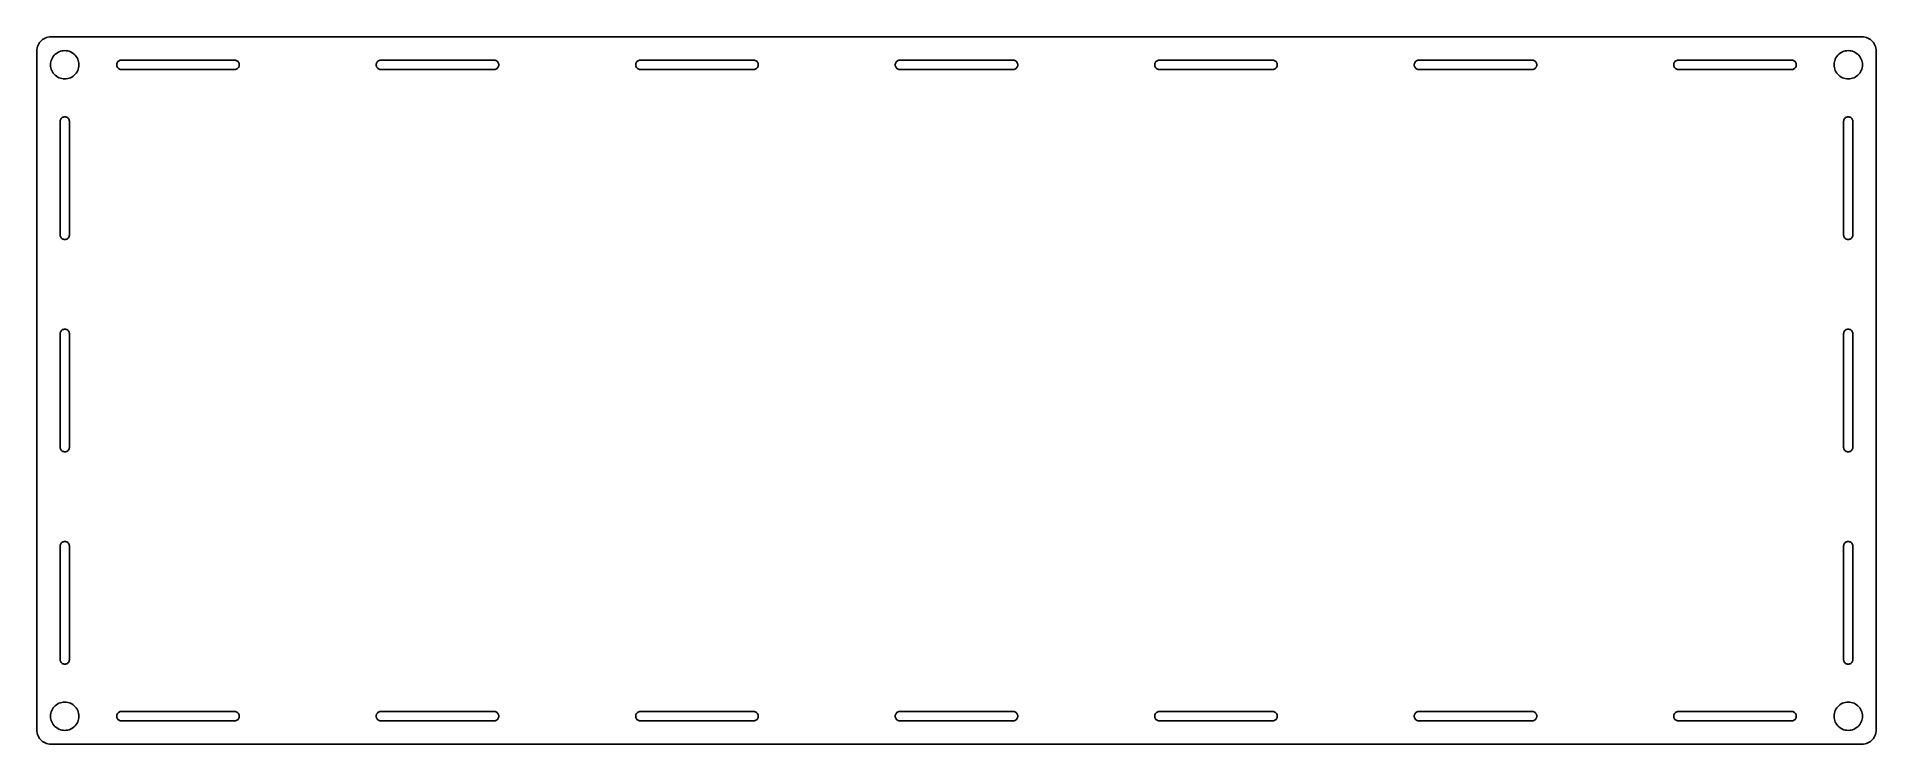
# Model space of a CAD drawing. Header units: metres. Extents: x -325 to 325, y -125 to 125.
import ezdxf

# ---------------------------------------------------------------- set-up
doc = ezdxf.new("R2010")
doc.units = ezdxf.units.M

msp = doc.modelspace()

# ---------------------------------------------------------------- linework, layer by layer
for p, q in [((-323.221, 123.541), (-323.591, 123.171)), ((-322.814, 123.87), (-323.221, 123.541)), ((-322.375, 124.155), (-322.814, 123.87)), ((-321.909, 124.393), (-322.375, 124.155)), ((-321.42, 124.58), (-321.909, 124.393)), ((-320.915, 124.716), (-321.42, 124.58)), ((-320.398, 124.798), (-320.915, 124.716)), ((-319.875, 124.825), (-320.398, 124.798)), ((319.875, 124.825), (-319.875, 124.825)), ((320.398, 124.798), (319.875, 124.825)), ((320.915, 124.716), (320.398, 124.798)), ((321.42, 124.58), (320.915, 124.716)), ((321.909, 124.393), (321.42, 124.58)), ((322.375, 124.155), (321.909, 124.393)), ((322.814, 123.87), (322.375, 124.155)), ((323.221, 123.541), (322.814, 123.87)), ((323.591, 123.171), (323.221, 123.541)), ((-324.848, 120.348), (-324.875, 119.825)), ((-324.875, 119.825), (-324.875, -119.825)), ((-324.766, 120.865), (-324.848, 120.348)), ((-324.63, 121.37), (-324.766, 120.865)), ((-324.443, 121.859), (-324.63, 121.37)), ((-324.205, 122.325), (-324.443, 121.859)), ((-323.92, 122.764), (-324.205, 122.325)), ((-323.591, 123.171), (-323.92, 122.764)), ((-319.755, 116.495), (-319.568, 116.984)), ((-319.568, 116.984), (-319.33, 117.45)), ((-319.33, 117.45), (-319.045, 117.889)), ((-319.045, 117.889), (-318.716, 118.296)), ((-318.716, 118.296), (-318.346, 118.666)), ((-318.346, 118.666), (-317.939, 118.995)), ((-317.939, 118.995), (-317.5, 119.28)), ((-317.5, 119.28), (-317.034, 119.518)), ((-317.034, 119.518), (-316.545, 119.705)), ((-316.545, 119.705), (-316.04, 119.841)), ((-316.04, 119.841), (-315.523, 119.923)), ((-315.523, 119.923), (-315, 119.95)), ((-315, 119.95), (-314.477, 119.923)), ((-314.477, 119.923), (-313.96, 119.841)), ((-313.96, 119.841), (-313.455, 119.705)), ((-313.455, 119.705), (-312.966, 119.518)), ((-312.966, 119.518), (-312.5, 119.28)), ((-312.5, 119.28), (-312.061, 118.995)), ((-312.061, 118.995), (-311.654, 118.666)), ((-311.654, 118.666), (-311.284, 118.296)), ((-311.284, 118.296), (-310.955, 117.889)), ((-310.955, 117.889), (-310.67, 117.45)), ((-310.67, 117.45), (-310.432, 116.984)), ((-310.432, 116.984), (-310.245, 116.495)), ((310.245, 116.495), (310.432, 116.984)), ((310.432, 116.984), (310.67, 117.45)), ((310.67, 117.45), (310.955, 117.889)), ((310.955, 117.889), (311.284, 118.296)), ((311.284, 118.296), (311.654, 118.666)), ((311.654, 118.666), (312.061, 118.995)), ((312.061, 118.995), (312.5, 119.28)), ((312.5, 119.28), (312.966, 119.518)), ((312.966, 119.518), (313.455, 119.705)), ((313.455, 119.705), (313.96, 119.841)), ((313.96, 119.841), (314.477, 119.923)), ((314.477, 119.923), (315, 119.95)), ((315, 119.95), (315.523, 119.923)), ((315.523, 119.923), (316.04, 119.841)), ((316.04, 119.841), (316.545, 119.705)), ((316.545, 119.705), (317.034, 119.518)), ((317.034, 119.518), (317.5, 119.28)), ((317.5, 119.28), (317.939, 118.995)), ((317.939, 118.995), (318.346, 118.666)), ((318.346, 118.666), (318.716, 118.296)), ((318.716, 118.296), (319.045, 117.889)), ((319.045, 117.889), (319.33, 117.45)), ((319.33, 117.45), (319.568, 116.984)), ((319.568, 116.984), (319.755, 116.495)), ((323.92, 122.764), (323.591, 123.171)), ((324.205, 122.325), (323.92, 122.764)), ((324.443, 121.859), (324.205, 122.325)), ((324.63, 121.37), (324.443, 121.859)), ((324.766, 120.865), (324.63, 121.37)), ((324.848, 120.348), (324.766, 120.865)), ((324.875, 119.825), (324.848, 120.348)), ((324.875, -119.825), (324.875, 119.825)), ((-320, 114.95), (-319.973, 115.473)), ((-319.973, 114.427), (-320, 114.95)), ((-319.973, 115.473), (-319.891, 115.99)), ((-319.891, 113.91), (-319.973, 114.427)), ((-319.891, 115.99), (-319.755, 116.495)), ((-319.755, 113.405), (-319.891, 113.91)), ((-319.568, 112.916), (-319.755, 113.405)), ((-319.33, 112.45), (-319.568, 112.916)), ((-319.045, 112.011), (-319.33, 112.45)), ((-318.716, 111.604), (-319.045, 112.011)), ((-318.346, 111.234), (-318.716, 111.604)), ((-317.939, 110.905), (-318.346, 111.234)), ((-317.5, 110.62), (-317.939, 110.905)), ((-317.034, 110.382), (-317.5, 110.62)), ((-312.5, 110.62), (-312.966, 110.382)), ((-312.061, 110.905), (-312.5, 110.62)), ((-311.654, 111.234), (-312.061, 110.905)), ((-311.284, 111.604), (-311.654, 111.234)), ((-310.955, 112.011), (-311.284, 111.604)), ((-310.67, 112.45), (-310.955, 112.011)), ((-310.432, 112.916), (-310.67, 112.45)), ((-310.245, 113.405), (-310.432, 112.916)), ((-310.245, 116.495), (-310.109, 115.99)), ((-310.109, 113.91), (-310.245, 113.405)), ((-310.109, 115.99), (-310.027, 115.473)), ((-310.027, 114.427), (-310.109, 113.91)), ((-310.027, 115.473), (-310, 114.95)), ((-310, 114.95), (-310.027, 114.427)), ((-296.65, 114.95), (-296.632, 115.196)), ((-296.632, 114.704), (-296.65, 114.95)), ((-296.632, 115.196), (-296.577, 115.436)), ((-296.577, 114.464), (-296.632, 114.704)), ((-296.577, 115.436), (-296.487, 115.666)), ((-296.487, 114.234), (-296.577, 114.464)), ((-296.487, 115.666), (-296.363, 115.879)), ((-296.363, 114.021), (-296.487, 114.234)), ((-296.363, 115.879), (-296.21, 116.072)), ((-296.21, 113.828), (-296.363, 114.021)), ((-296.21, 116.072), (-296.029, 116.24)), ((-296.029, 113.66), (-296.21, 113.828)), ((-296.029, 116.24), (-295.825, 116.379)), ((-295.825, 113.521), (-296.029, 113.66)), ((-295.825, 116.379), (-295.603, 116.486)), ((-295.603, 113.414), (-295.825, 113.521)), ((-295.603, 116.486), (-295.367, 116.559)), ((-295.367, 113.341), (-295.603, 113.414)), ((-295.367, 116.559), (-295.123, 116.595)), ((-295.123, 113.305), (-295.367, 113.341)), ((-295.123, 116.595), (-254.877, 116.595)), ((-254.877, 113.305), (-295.123, 113.305)), ((-254.877, 116.595), (-254.633, 116.559)), ((-254.633, 113.341), (-254.877, 113.305)), ((-254.633, 116.559), (-254.397, 116.486)), ((-254.397, 113.414), (-254.633, 113.341)), ((-254.397, 116.486), (-254.175, 116.379)), ((-254.175, 113.521), (-254.397, 113.414)), ((-254.175, 116.379), (-253.971, 116.24)), ((-253.971, 113.66), (-254.175, 113.521)), ((-253.971, 116.24), (-253.79, 116.072)), ((-253.79, 113.828), (-253.971, 113.66)), ((-253.79, 116.072), (-253.637, 115.879)), ((-253.637, 114.021), (-253.79, 113.828)), ((-253.637, 115.879), (-253.513, 115.666)), ((-253.513, 114.234), (-253.637, 114.021)), ((-253.513, 115.666), (-253.423, 115.436)), ((-253.423, 114.464), (-253.513, 114.234)), ((-253.423, 115.436), (-253.368, 115.196)), ((-253.368, 114.704), (-253.423, 114.464)), ((-253.368, 115.196), (-253.35, 114.95)), ((-253.35, 114.95), (-253.368, 114.704)), ((-204.983, 114.95), (-204.965, 115.196)), ((-204.965, 114.704), (-204.983, 114.95)), ((-204.965, 115.196), (-204.91, 115.436)), ((-204.91, 114.464), (-204.965, 114.704)), ((-204.91, 115.436), (-204.82, 115.666)), ((-204.82, 114.234), (-204.91, 114.464)), ((-204.82, 115.666), (-204.697, 115.879)), ((-204.697, 114.021), (-204.82, 114.234)), ((-204.697, 115.879), (-204.543, 116.072)), ((-204.543, 113.828), (-204.697, 114.021)), ((-204.543, 116.072), (-204.362, 116.24)), ((-204.362, 113.66), (-204.543, 113.828)), ((-204.362, 116.24), (-204.158, 116.379)), ((-204.158, 113.521), (-204.362, 113.66)), ((-204.158, 116.379), (-203.936, 116.486)), ((-203.936, 113.414), (-204.158, 113.521)), ((-203.936, 116.486), (-203.701, 116.559)), ((-203.701, 113.341), (-203.936, 113.414)), ((-203.701, 116.559), (-203.457, 116.595)), ((-203.457, 113.305), (-203.701, 113.341)), ((-203.457, 116.595), (-163.21, 116.595)), ((-163.21, 113.305), (-203.457, 113.305)), ((-163.21, 116.595), (-162.966, 116.559)), ((-162.966, 113.341), (-163.21, 113.305)), ((-162.966, 116.559), (-162.731, 116.486)), ((-162.731, 113.414), (-162.966, 113.341)), ((-162.731, 116.486), (-162.508, 116.379)), ((-162.508, 113.521), (-162.731, 113.414)), ((-162.508, 116.379), (-162.305, 116.24)), ((-162.305, 113.66), (-162.508, 113.521)), ((-162.305, 116.24), (-162.124, 116.072)), ((-162.124, 113.828), (-162.305, 113.66)), ((-162.124, 116.072), (-161.97, 115.879)), ((-161.97, 114.021), (-162.124, 113.828)), ((-161.97, 115.879), (-161.847, 115.666)), ((-161.847, 114.234), (-161.97, 114.021)), ((-161.847, 115.666), (-161.757, 115.436)), ((-161.757, 114.464), (-161.847, 114.234)), ((-161.757, 115.436), (-161.702, 115.196)), ((-161.702, 114.704), (-161.757, 114.464)), ((-161.702, 115.196), (-161.683, 114.95)), ((-161.683, 114.95), (-161.702, 114.704)), ((-113.317, 114.95), (-113.298, 115.196)), ((-113.298, 114.704), (-113.317, 114.95)), ((-113.298, 115.196), (-113.243, 115.436)), ((-113.243, 114.464), (-113.298, 114.704)), ((-113.243, 115.436), (-113.153, 115.666)), ((-113.153, 114.234), (-113.243, 114.464)), ((-113.153, 115.666), (-113.03, 115.879)), ((-113.03, 114.021), (-113.153, 114.234)), ((-113.03, 115.879), (-112.876, 116.072)), ((-112.876, 113.828), (-113.03, 114.021)), ((-112.876, 116.072), (-112.695, 116.24)), ((-112.695, 113.66), (-112.876, 113.828)), ((-112.695, 116.24), (-112.492, 116.379)), ((-112.492, 113.521), (-112.695, 113.66)), ((-112.492, 116.379), (-112.269, 116.486)), ((-112.269, 113.414), (-112.492, 113.521)), ((-112.269, 116.486), (-112.034, 116.559)), ((-112.034, 113.341), (-112.269, 113.414)), ((-112.034, 116.559), (-111.79, 116.595)), ((-111.79, 113.305), (-112.034, 113.341)), ((-111.79, 116.595), (-71.5434, 116.595)), ((-71.5434, 113.305), (-111.79, 113.305)), ((-71.5434, 116.595), (-71.2995, 116.559)), ((-71.2995, 113.341), (-71.5434, 113.305)), ((-71.2995, 116.559), (-71.0638, 116.486)), ((-71.0638, 113.414), (-71.2995, 113.341)), ((-71.0638, 116.486), (-70.8417, 116.379)), ((-70.8417, 113.521), (-71.0638, 113.414)), ((-70.8417, 116.379), (-70.6379, 116.24)), ((-70.6379, 113.66), (-70.8417, 113.521)), ((-70.6379, 116.24), (-70.4571, 116.072)), ((-70.4571, 113.828), (-70.6379, 113.66)), ((-70.4571, 116.072), (-70.3034, 115.879)), ((-70.3034, 114.021), (-70.4571, 113.828)), ((-70.3034, 115.879), (-70.1801, 115.666)), ((-70.1801, 114.234), (-70.3034, 114.021)), ((-70.1801, 115.666), (-70.09, 115.436)), ((-70.09, 114.464), (-70.1801, 114.234)), ((-70.09, 115.436), (-70.0351, 115.196)), ((-70.0351, 114.704), (-70.09, 114.464)), ((-70.0351, 115.196), (-70.0167, 114.95)), ((-70.0167, 114.95), (-70.0351, 114.704)), ((-21.65, 114.95), (-21.6316, 115.196)), ((-21.6316, 114.704), (-21.65, 114.95)), ((-21.6316, 115.196), (-21.5767, 115.436)), ((-21.5767, 114.464), (-21.6316, 114.704)), ((-21.5767, 115.436), (-21.4866, 115.666)), ((-21.4866, 114.234), (-21.5767, 114.464)), ((-21.4866, 115.666), (-21.3633, 115.879)), ((-21.3633, 114.021), (-21.4866, 114.234)), ((-21.3633, 115.879), (-21.2095, 116.072)), ((-21.2095, 113.828), (-21.3633, 114.021)), ((-21.2095, 116.072), (-21.0287, 116.24)), ((-21.0287, 113.66), (-21.2095, 113.828)), ((-21.0287, 116.24), (-20.825, 116.379)), ((-20.825, 113.521), (-21.0287, 113.66)), ((-20.825, 116.379), (-20.6028, 116.486)), ((-20.6028, 113.414), (-20.825, 113.521)), ((-20.6028, 116.486), (-20.3672, 116.559)), ((-20.3672, 113.341), (-20.6028, 113.414)), ((-20.3672, 116.559), (-20.1233, 116.595)), ((-20.1233, 113.305), (-20.3672, 113.341)), ((-20.1233, 116.595), (20.1233, 116.595)), ((20.1233, 113.305), (-20.1233, 113.305)), ((20.1233, 116.595), (20.3672, 116.559)), ((20.3672, 113.341), (20.1233, 113.305)), ((20.3672, 116.559), (20.6028, 116.486)), ((20.6028, 113.414), (20.3672, 113.341)), ((20.6028, 116.486), (20.825, 116.379)), ((20.825, 113.521), (20.6028, 113.414)), ((20.825, 116.379), (21.0287, 116.24)), ((21.0287, 113.66), (20.825, 113.521)), ((21.0287, 116.24), (21.2095, 116.072)), ((21.2095, 113.828), (21.0287, 113.66)), ((21.2095, 116.072), (21.3633, 115.879)), ((21.3633, 114.021), (21.2095, 113.828)), ((21.3633, 115.879), (21.4866, 115.666)), ((21.4866, 114.234), (21.3633, 114.021)), ((21.4866, 115.666), (21.5767, 115.436)), ((21.5767, 114.464), (21.4866, 114.234)), ((21.5767, 115.436), (21.6316, 115.196)), ((21.6316, 114.704), (21.5767, 114.464)), ((21.6316, 115.196), (21.65, 114.95)), ((21.65, 114.95), (21.6316, 114.704)), ((70.0167, 114.95), (70.0351, 115.196)), ((70.0351, 114.704), (70.0167, 114.95)), ((70.0351, 115.196), (70.09, 115.436)), ((70.09, 114.464), (70.0351, 114.704)), ((70.09, 115.436), (70.1801, 115.666)), ((70.1801, 114.234), (70.09, 114.464)), ((70.1801, 115.666), (70.3034, 115.879)), ((70.3034, 114.021), (70.1801, 114.234)), ((70.3034, 115.879), (70.4571, 116.072)), ((70.4571, 113.828), (70.3034, 114.021)), ((70.4571, 116.072), (70.6379, 116.24)), ((70.6379, 113.66), (70.4571, 113.828)), ((70.6379, 116.24), (70.8417, 116.379)), ((70.8417, 113.521), (70.6379, 113.66)), ((70.8417, 116.379), (71.0638, 116.486)), ((71.0638, 113.414), (70.8417, 113.521)), ((71.0638, 116.486), (71.2995, 116.559)), ((71.2995, 113.341), (71.0638, 113.414)), ((71.2995, 116.559), (71.5434, 116.595)), ((71.5434, 113.305), (71.2995, 113.341)), ((71.5434, 116.595), (111.79, 116.595)), ((111.79, 113.305), (71.5434, 113.305)), ((111.79, 116.595), (112.034, 116.559)), ((112.034, 113.341), (111.79, 113.305)), ((112.034, 116.559), (112.269, 116.486)), ((112.269, 113.414), (112.034, 113.341)), ((112.269, 116.486), (112.492, 116.379)), ((112.492, 113.521), (112.269, 113.414)), ((112.492, 116.379), (112.695, 116.24)), ((112.695, 113.66), (112.492, 113.521)), ((112.695, 116.24), (112.876, 116.072)), ((112.876, 113.828), (112.695, 113.66)), ((112.876, 116.072), (113.03, 115.879)), ((113.03, 114.021), (112.876, 113.828)), ((113.03, 115.879), (113.153, 115.666)), ((113.153, 114.234), (113.03, 114.021)), ((113.153, 115.666), (113.243, 115.436)), ((113.243, 114.464), (113.153, 114.234)), ((113.243, 115.436), (113.298, 115.196)), ((113.298, 114.704), (113.243, 114.464)), ((113.298, 115.196), (113.317, 114.95)), ((113.317, 114.95), (113.298, 114.704)), ((161.683, 114.95), (161.702, 115.196)), ((161.702, 114.704), (161.683, 114.95)), ((161.702, 115.196), (161.757, 115.436)), ((161.757, 114.464), (161.702, 114.704)), ((161.757, 115.436), (161.847, 115.666)), ((161.847, 114.234), (161.757, 114.464)), ((161.847, 115.666), (161.97, 115.879)), ((161.97, 114.021), (161.847, 114.234)), ((161.97, 115.879), (162.124, 116.072)), ((162.124, 113.828), (161.97, 114.021)), ((162.124, 116.072), (162.305, 116.24)), ((162.305, 113.66), (162.124, 113.828)), ((162.305, 116.24), (162.508, 116.379)), ((162.508, 113.521), (162.305, 113.66)), ((162.508, 116.379), (162.731, 116.486)), ((162.731, 113.414), (162.508, 113.521)), ((162.731, 116.486), (162.966, 116.559)), ((162.966, 113.341), (162.731, 113.414)), ((162.966, 116.559), (163.21, 116.595)), ((163.21, 113.305), (162.966, 113.341)), ((163.21, 116.595), (203.457, 116.595)), ((203.457, 113.305), (163.21, 113.305)), ((203.457, 116.595), (203.701, 116.559)), ((203.701, 113.341), (203.457, 113.305)), ((203.701, 116.559), (203.936, 116.486)), ((203.936, 113.414), (203.701, 113.341)), ((203.936, 116.486), (204.158, 116.379)), ((204.158, 113.521), (203.936, 113.414)), ((204.158, 116.379), (204.362, 116.24)), ((204.362, 113.66), (204.158, 113.521)), ((204.362, 116.24), (204.543, 116.072)), ((204.543, 113.828), (204.362, 113.66)), ((204.543, 116.072), (204.697, 115.879)), ((204.697, 114.021), (204.543, 113.828)), ((204.697, 115.879), (204.82, 115.666)), ((204.82, 114.234), (204.697, 114.021)), ((204.82, 115.666), (204.91, 115.436)), ((204.91, 114.464), (204.82, 114.234)), ((204.91, 115.436), (204.965, 115.196)), ((204.965, 114.704), (204.91, 114.464)), ((204.965, 115.196), (204.983, 114.95)), ((204.983, 114.95), (204.965, 114.704)), ((253.35, 114.95), (253.368, 115.196)), ((253.368, 114.704), (253.35, 114.95)), ((253.368, 115.196), (253.423, 115.436)), ((253.423, 114.464), (253.368, 114.704)), ((253.423, 115.436), (253.513, 115.666)), ((253.513, 114.234), (253.423, 114.464)), ((253.513, 115.666), (253.637, 115.879)), ((253.637, 114.021), (253.513, 114.234)), ((253.637, 115.879), (253.79, 116.072)), ((253.79, 113.828), (253.637, 114.021)), ((253.79, 116.072), (253.971, 116.24)), ((253.971, 113.66), (253.79, 113.828)), ((253.971, 116.24), (254.175, 116.379)), ((254.175, 113.521), (253.971, 113.66)), ((254.175, 116.379), (254.397, 116.486)), ((254.397, 113.414), (254.175, 113.521)), ((254.397, 116.486), (254.633, 116.559)), ((254.633, 113.341), (254.397, 113.414)), ((254.633, 116.559), (254.877, 116.595)), ((254.877, 113.305), (254.633, 113.341)), ((254.877, 116.595), (295.123, 116.595)), ((295.123, 113.305), (254.877, 113.305)), ((295.123, 116.595), (295.367, 116.559)), ((295.367, 113.341), (295.123, 113.305)), ((295.367, 116.559), (295.603, 116.486)), ((295.603, 113.414), (295.367, 113.341)), ((295.603, 116.486), (295.825, 116.379)), ((295.825, 113.521), (295.603, 113.414)), ((295.825, 116.379), (296.029, 116.24)), ((296.029, 113.66), (295.825, 113.521)), ((296.029, 116.24), (296.21, 116.072)), ((296.21, 113.828), (296.029, 113.66)), ((296.21, 116.072), (296.363, 115.879)), ((296.363, 114.021), (296.21, 113.828)), ((296.363, 115.879), (296.487, 115.666)), ((296.487, 114.234), (296.363, 114.021)), ((296.487, 115.666), (296.577, 115.436)), ((296.577, 114.464), (296.487, 114.234)), ((296.577, 115.436), (296.632, 115.196)), ((296.632, 114.704), (296.577, 114.464)), ((296.632, 115.196), (296.65, 114.95)), ((296.65, 114.95), (296.632, 114.704)), ((310, 114.95), (310.027, 115.473)), ((310.027, 114.427), (310, 114.95)), ((310.027, 115.473), (310.109, 115.99)), ((310.109, 113.91), (310.027, 114.427)), ((310.109, 115.99), (310.245, 116.495)), ((310.245, 113.405), (310.109, 113.91)), ((310.432, 112.916), (310.245, 113.405)), ((310.67, 112.45), (310.432, 112.916)), ((310.955, 112.011), (310.67, 112.45)), ((311.284, 111.604), (310.955, 112.011)), ((311.654, 111.234), (311.284, 111.604)), ((312.061, 110.905), (311.654, 111.234)), ((312.5, 110.62), (312.061, 110.905)), ((312.966, 110.382), (312.5, 110.62)), ((317.5, 110.62), (317.034, 110.382)), ((317.939, 110.905), (317.5, 110.62)), ((318.346, 111.234), (317.939, 110.905)), ((318.716, 111.604), (318.346, 111.234)), ((319.045, 112.011), (318.716, 111.604)), ((319.33, 112.45), (319.045, 112.011)), ((319.568, 112.916), (319.33, 112.45)), ((319.755, 113.405), (319.568, 112.916)), ((319.755, 116.495), (319.891, 115.99)), ((319.891, 113.91), (319.755, 113.405)), ((319.891, 115.99), (319.973, 115.473)), ((319.973, 114.427), (319.891, 113.91)), ((319.973, 115.473), (320, 114.95)), ((320, 114.95), (319.973, 114.427)), ((-316.545, 110.195), (-317.034, 110.382)), ((-316.04, 110.059), (-316.545, 110.195)), ((-315.523, 109.977), (-316.04, 110.059)), ((-315, 109.95), (-315.523, 109.977)), ((-314.477, 109.977), (-315, 109.95)), ((-313.96, 110.059), (-314.477, 109.977)), ((-313.455, 110.195), (-313.96, 110.059)), ((-312.966, 110.382), (-313.455, 110.195)), ((313.455, 110.195), (312.966, 110.382)), ((313.96, 110.059), (313.455, 110.195)), ((314.477, 109.977), (313.96, 110.059)), ((315, 109.95), (314.477, 109.977)), ((315.523, 109.977), (315, 109.95)), ((316.04, 110.059), (315.523, 109.977)), ((316.545, 110.195), (316.04, 110.059)), ((317.034, 110.382), (316.545, 110.195)), ((-316.645, 95.0733), (-316.609, 95.3172)), ((-316.645, 54.8267), (-316.645, 95.0733)), ((-316.609, 95.3172), (-316.536, 95.5528)), ((-316.536, 95.5528), (-316.429, 95.775)), ((-316.429, 95.775), (-316.29, 95.9788)), ((-316.29, 95.9788), (-316.122, 96.1595)), ((-316.122, 96.1595), (-315.929, 96.3133)), ((-315.929, 96.3133), (-315.716, 96.4366)), ((-315.716, 96.4366), (-315.486, 96.5267)), ((-315.486, 96.5267), (-315.246, 96.5816)), ((-315.246, 96.5816), (-315, 96.6)), ((-315, 96.6), (-314.754, 96.5816)), ((-314.754, 96.5816), (-314.514, 96.5267)), ((-314.514, 96.5267), (-314.284, 96.4366)), ((-314.284, 96.4366), (-314.071, 96.3133)), ((-314.071, 96.3133), (-313.878, 96.1595)), ((-313.878, 96.1595), (-313.71, 95.9788)), ((-313.71, 95.9788), (-313.571, 95.775)), ((-313.571, 95.775), (-313.464, 95.5528)), ((-313.464, 95.5528), (-313.391, 95.3172)), ((-313.391, 95.3172), (-313.355, 95.0733)), ((-313.355, 95.0733), (-313.355, 54.8267)), ((313.355, 95.0733), (313.391, 95.3172)), ((313.355, 54.8267), (313.355, 95.0733)), ((313.391, 95.3172), (313.464, 95.5528)), ((313.464, 95.5528), (313.571, 95.775)), ((313.571, 95.775), (313.71, 95.9788)), ((313.71, 95.9788), (313.878, 96.1595)), ((313.878, 96.1595), (314.071, 96.3133)), ((314.071, 96.3133), (314.284, 96.4366)), ((314.284, 96.4366), (314.514, 96.5267)), ((314.514, 96.5267), (314.754, 96.5816)), ((314.754, 96.5816), (315, 96.6)), ((315, 96.6), (315.246, 96.5816)), ((315.246, 96.5816), (315.486, 96.5267)), ((315.486, 96.5267), (315.716, 96.4366)), ((315.716, 96.4366), (315.929, 96.3133)), ((315.929, 96.3133), (316.122, 96.1595)), ((316.122, 96.1595), (316.29, 95.9788)), ((316.29, 95.9788), (316.429, 95.775)), ((316.429, 95.775), (316.536, 95.5528)), ((316.536, 95.5528), (316.609, 95.3172)), ((316.609, 95.3172), (316.645, 95.0733)), ((316.645, 95.0733), (316.645, 54.8267)), ((-316.609, 54.5828), (-316.645, 54.8267)), ((-316.536, 54.3472), (-316.609, 54.5828)), ((-316.429, 54.125), (-316.536, 54.3472)), ((-316.29, 53.9212), (-316.429, 54.125)), ((-316.122, 53.7405), (-316.29, 53.9212)), ((-315.929, 53.5867), (-316.122, 53.7405)), ((-315.716, 53.4634), (-315.929, 53.5867)), ((-315.486, 53.3733), (-315.716, 53.4634)), ((-315.246, 53.3184), (-315.486, 53.3733)), ((-315, 53.3), (-315.246, 53.3184)), ((-314.754, 53.3184), (-315, 53.3)), ((-314.514, 53.3733), (-314.754, 53.3184)), ((-314.284, 53.4634), (-314.514, 53.3733)), ((-314.071, 53.5867), (-314.284, 53.4634)), ((-313.878, 53.7405), (-314.071, 53.5867)), ((-313.71, 53.9212), (-313.878, 53.7405)), ((-313.571, 54.125), (-313.71, 53.9212)), ((-313.464, 54.3472), (-313.571, 54.125)), ((-313.391, 54.5828), (-313.464, 54.3472)), ((-313.355, 54.8267), (-313.391, 54.5828)), ((313.391, 54.5828), (313.355, 54.8267)), ((313.464, 54.3472), (313.391, 54.5828)), ((313.571, 54.125), (313.464, 54.3472)), ((313.71, 53.9212), (313.571, 54.125)), ((313.878, 53.7405), (313.71, 53.9212)), ((314.071, 53.5867), (313.878, 53.7405)), ((314.284, 53.4634), (314.071, 53.5867)), ((314.514, 53.3733), (314.284, 53.4634)), ((314.754, 53.3184), (314.514, 53.3733)), ((315, 53.3), (314.754, 53.3184)), ((315.246, 53.3184), (315, 53.3)), ((315.486, 53.3733), (315.246, 53.3184)), ((315.716, 53.4634), (315.486, 53.3733)), ((315.929, 53.5867), (315.716, 53.4634)), ((316.122, 53.7405), (315.929, 53.5867)), ((316.29, 53.9212), (316.122, 53.7405)), ((316.429, 54.125), (316.29, 53.9212)), ((316.536, 54.3472), (316.429, 54.125)), ((316.609, 54.5828), (316.536, 54.3472)), ((316.645, 54.8267), (316.609, 54.5828)), ((-316.645, 20.1233), (-316.609, 20.3672)), ((-316.645, -20.1233), (-316.645, 20.1233)), ((-316.609, 20.3672), (-316.536, 20.6028)), ((-316.536, 20.6028), (-316.429, 20.825)), ((-316.429, 20.825), (-316.29, 21.0287)), ((-316.29, 21.0287), (-316.122, 21.2095)), ((-316.122, 21.2095), (-315.929, 21.3633)), ((-315.929, 21.3633), (-315.716, 21.4866)), ((-315.716, 21.4866), (-315.486, 21.5767)), ((-315.486, 21.5767), (-315.246, 21.6316)), ((-315.246, 21.6316), (-315, 21.65)), ((-315, 21.65), (-314.754, 21.6316)), ((-314.754, 21.6316), (-314.514, 21.5767)), ((-314.514, 21.5767), (-314.284, 21.4866)), ((-314.284, 21.4866), (-314.071, 21.3633)), ((-314.071, 21.3633), (-313.878, 21.2095)), ((-313.878, 21.2095), (-313.71, 21.0287)), ((-313.71, 21.0287), (-313.571, 20.825)), ((-313.571, 20.825), (-313.464, 20.6028)), ((-313.464, 20.6028), (-313.391, 20.3672)), ((-313.391, 20.3672), (-313.355, 20.1233)), ((-313.355, 20.1233), (-313.355, -20.1233)), ((313.355, 20.1233), (313.391, 20.3672)), ((313.355, -20.1233), (313.355, 20.1233)), ((313.391, 20.3672), (313.464, 20.6028)), ((313.464, 20.6028), (313.571, 20.825)), ((313.571, 20.825), (313.71, 21.0287)), ((313.71, 21.0287), (313.878, 21.2095)), ((313.878, 21.2095), (314.071, 21.3633)), ((314.071, 21.3633), (314.284, 21.4866)), ((314.284, 21.4866), (314.514, 21.5767)), ((314.514, 21.5767), (314.754, 21.6316)), ((314.754, 21.6316), (315, 21.65)), ((315, 21.65), (315.246, 21.6316)), ((315.246, 21.6316), (315.486, 21.5767)), ((315.486, 21.5767), (315.716, 21.4866)), ((315.716, 21.4866), (315.929, 21.3633)), ((315.929, 21.3633), (316.122, 21.2095)), ((316.122, 21.2095), (316.29, 21.0287)), ((316.29, 21.0287), (316.429, 20.825)), ((316.429, 20.825), (316.536, 20.6028)), ((316.536, 20.6028), (316.609, 20.3672)), ((316.609, 20.3672), (316.645, 20.1233)), ((316.645, 20.1233), (316.645, -20.1233)), ((-316.609, -20.3672), (-316.645, -20.1233)), ((-316.536, -20.6028), (-316.609, -20.3672)), ((-316.429, -20.825), (-316.536, -20.6028)), ((-316.29, -21.0287), (-316.429, -20.825)), ((-316.122, -21.2095), (-316.29, -21.0287)), ((-315.929, -21.3633), (-316.122, -21.2095)), ((-315.716, -21.4866), (-315.929, -21.3633)), ((-315.486, -21.5767), (-315.716, -21.4866)), ((-315.246, -21.6316), (-315.486, -21.5767)), ((-315, -21.65), (-315.246, -21.6316)), ((-314.754, -21.6316), (-315, -21.65)), ((-314.514, -21.5767), (-314.754, -21.6316)), ((-314.284, -21.4866), (-314.514, -21.5767)), ((-314.071, -21.3633), (-314.284, -21.4866)), ((-313.878, -21.2095), (-314.071, -21.3633)), ((-313.71, -21.0287), (-313.878, -21.2095)), ((-313.571, -20.825), (-313.71, -21.0287)), ((-313.464, -20.6028), (-313.571, -20.825)), ((-313.391, -20.3672), (-313.464, -20.6028)), ((-313.355, -20.1233), (-313.391, -20.3672)), ((313.391, -20.3672), (313.355, -20.1233)), ((313.464, -20.6028), (313.391, -20.3672)), ((313.571, -20.825), (313.464, -20.6028)), ((313.71, -21.0287), (313.571, -20.825)), ((313.878, -21.2095), (313.71, -21.0287)), ((314.071, -21.3633), (313.878, -21.2095)), ((314.284, -21.4866), (314.071, -21.3633)), ((314.514, -21.5767), (314.284, -21.4866)), ((314.754, -21.6316), (314.514, -21.5767)), ((315, -21.65), (314.754, -21.6316)), ((315.246, -21.6316), (315, -21.65)), ((315.486, -21.5767), (315.246, -21.6316)), ((315.716, -21.4866), (315.486, -21.5767)), ((315.929, -21.3633), (315.716, -21.4866)), ((316.122, -21.2095), (315.929, -21.3633)), ((316.29, -21.0287), (316.122, -21.2095)), ((316.429, -20.825), (316.29, -21.0287)), ((316.536, -20.6028), (316.429, -20.825)), ((316.609, -20.3672), (316.536, -20.6028)), ((316.645, -20.1233), (316.609, -20.3672)), ((-316.645, -54.8267), (-316.609, -54.5828)), ((-316.645, -95.0733), (-316.645, -54.8267)), ((-316.609, -54.5828), (-316.536, -54.3472)), ((-316.536, -54.3472), (-316.429, -54.125)), ((-316.429, -54.125), (-316.29, -53.9212)), ((-316.29, -53.9212), (-316.122, -53.7405)), ((-316.122, -53.7405), (-315.929, -53.5867)), ((-315.929, -53.5867), (-315.716, -53.4634)), ((-315.716, -53.4634), (-315.486, -53.3733)), ((-315.486, -53.3733), (-315.246, -53.3184)), ((-315.246, -53.3184), (-315, -53.3)), ((-315, -53.3), (-314.754, -53.3184)), ((-314.754, -53.3184), (-314.514, -53.3733)), ((-314.514, -53.3733), (-314.284, -53.4634)), ((-314.284, -53.4634), (-314.071, -53.5867)), ((-314.071, -53.5867), (-313.878, -53.7405)), ((-313.878, -53.7405), (-313.71, -53.9212)), ((-313.71, -53.9212), (-313.571, -54.125)), ((-313.571, -54.125), (-313.464, -54.3472)), ((-313.464, -54.3472), (-313.391, -54.5828)), ((-313.391, -54.5828), (-313.355, -54.8267)), ((-313.355, -54.8267), (-313.355, -95.0733)), ((313.355, -54.8267), (313.391, -54.5828)), ((313.355, -95.0733), (313.355, -54.8267)), ((313.391, -54.5828), (313.464, -54.3472)), ((313.464, -54.3472), (313.571, -54.125)), ((313.571, -54.125), (313.71, -53.9212)), ((313.71, -53.9212), (313.878, -53.7405)), ((313.878, -53.7405), (314.071, -53.5867)), ((314.071, -53.5867), (314.284, -53.4634)), ((314.284, -53.4634), (314.514, -53.3733)), ((314.514, -53.3733), (314.754, -53.3184)), ((314.754, -53.3184), (315, -53.3)), ((315, -53.3), (315.246, -53.3184)), ((315.246, -53.3184), (315.486, -53.3733)), ((315.486, -53.3733), (315.716, -53.4634)), ((315.716, -53.4634), (315.929, -53.5867)), ((315.929, -53.5867), (316.122, -53.7405)), ((316.122, -53.7405), (316.29, -53.9212)), ((316.29, -53.9212), (316.429, -54.125)), ((316.429, -54.125), (316.536, -54.3472)), ((316.536, -54.3472), (316.609, -54.5828)), ((316.609, -54.5828), (316.645, -54.8267)), ((316.645, -54.8267), (316.645, -95.0733)), ((-316.609, -95.3172), (-316.645, -95.0733)), ((-316.536, -95.5528), (-316.609, -95.3172)), ((-316.429, -95.775), (-316.536, -95.5528)), ((-316.29, -95.9788), (-316.429, -95.775)), ((-316.122, -96.1595), (-316.29, -95.9788)), ((-315.929, -96.3133), (-316.122, -96.1595)), ((-315.716, -96.4366), (-315.929, -96.3133)), ((-315.486, -96.5267), (-315.716, -96.4366)), ((-315.246, -96.5816), (-315.486, -96.5267)), ((-315, -96.6), (-315.246, -96.5816)), ((-314.754, -96.5816), (-315, -96.6)), ((-314.514, -96.5267), (-314.754, -96.5816)), ((-314.284, -96.4366), (-314.514, -96.5267)), ((-314.071, -96.3133), (-314.284, -96.4366)), ((-313.878, -96.1595), (-314.071, -96.3133)), ((-313.71, -95.9788), (-313.878, -96.1595)), ((-313.571, -95.775), (-313.71, -95.9788)), ((-313.464, -95.5528), (-313.571, -95.775)), ((-313.391, -95.3172), (-313.464, -95.5528)), ((-313.355, -95.0733), (-313.391, -95.3172)), ((313.391, -95.3172), (313.355, -95.0733)), ((313.464, -95.5528), (313.391, -95.3172)), ((313.571, -95.775), (313.464, -95.5528)), ((313.71, -95.9788), (313.571, -95.775)), ((313.878, -96.1595), (313.71, -95.9788)), ((314.071, -96.3133), (313.878, -96.1595)), ((314.284, -96.4366), (314.071, -96.3133)), ((314.514, -96.5267), (314.284, -96.4366)), ((314.754, -96.5816), (314.514, -96.5267)), ((315, -96.6), (314.754, -96.5816)), ((315.246, -96.5816), (315, -96.6)), ((315.486, -96.5267), (315.246, -96.5816)), ((315.716, -96.4366), (315.486, -96.5267)), ((315.929, -96.3133), (315.716, -96.4366)), ((316.122, -96.1595), (315.929, -96.3133)), ((316.29, -95.9788), (316.122, -96.1595)), ((316.429, -95.775), (316.29, -95.9788)), ((316.536, -95.5528), (316.429, -95.775)), ((316.609, -95.3172), (316.536, -95.5528)), ((316.645, -95.0733), (316.609, -95.3172)), ((-317.5, -110.62), (-317.034, -110.382)), ((-317.034, -110.382), (-316.545, -110.195)), ((-316.545, -110.195), (-316.04, -110.059)), ((-316.04, -110.059), (-315.523, -109.977)), ((-315.523, -109.977), (-315, -109.95)), ((-315, -109.95), (-314.477, -109.977)), ((-314.477, -109.977), (-313.96, -110.059)), ((-313.96, -110.059), (-313.455, -110.195)), ((-313.455, -110.195), (-312.966, -110.382)), ((-312.966, -110.382), (-312.5, -110.62)), ((312.5, -110.62), (312.966, -110.382)), ((312.966, -110.382), (313.455, -110.195)), ((313.455, -110.195), (313.96, -110.059)), ((313.96, -110.059), (314.477, -109.977)), ((314.477, -109.977), (315, -109.95)), ((315, -109.95), (315.523, -109.977)), ((315.523, -109.977), (316.04, -110.059)), ((316.04, -110.059), (316.545, -110.195)), ((316.545, -110.195), (317.034, -110.382)), ((317.034, -110.382), (317.5, -110.62)), ((-320, -114.95), (-319.973, -114.427)), ((-319.973, -115.473), (-320, -114.95)), ((-319.973, -114.427), (-319.891, -113.91)), ((-319.891, -115.99), (-319.973, -115.473)), ((-319.891, -113.91), (-319.755, -113.405)), ((-319.755, -116.495), (-319.891, -115.99)), ((-319.755, -113.405), (-319.568, -112.916)), ((-319.568, -116.984), (-319.755, -116.495)), ((-319.568, -112.916), (-319.33, -112.45)), ((-319.33, -112.45), (-319.045, -112.011)), ((-319.045, -112.011), (-318.716, -111.604)), ((-318.716, -111.604), (-318.346, -111.234)), ((-318.346, -111.234), (-317.939, -110.905)), ((-317.939, -110.905), (-317.5, -110.62)), ((-312.5, -110.62), (-312.061, -110.905)), ((-312.061, -110.905), (-311.654, -111.234)), ((-311.654, -111.234), (-311.284, -111.604)), ((-311.284, -111.604), (-310.955, -112.011)), ((-310.955, -112.011), (-310.67, -112.45)), ((-310.67, -112.45), (-310.432, -112.916)), ((-310.432, -112.916), (-310.245, -113.405)), ((-310.245, -116.495), (-310.432, -116.984)), ((-310.245, -113.405), (-310.109, -113.91)), ((-310.109, -115.99), (-310.245, -116.495)), ((-310.109, -113.91), (-310.027, -114.427)), ((-310.027, -115.473), (-310.109, -115.99)), ((-310.027, -114.427), (-310, -114.95)), ((-310, -114.95), (-310.027, -115.473)), ((-296.65, -114.95), (-296.632, -114.704)), ((-296.632, -115.196), (-296.65, -114.95)), ((-296.632, -114.704), (-296.577, -114.464)), ((-296.577, -115.436), (-296.632, -115.196)), ((-296.577, -114.464), (-296.487, -114.234)), ((-296.487, -115.666), (-296.577, -115.436)), ((-296.487, -114.234), (-296.363, -114.021)), ((-296.363, -115.879), (-296.487, -115.666)), ((-296.363, -114.021), (-296.21, -113.828)), ((-296.21, -116.072), (-296.363, -115.879)), ((-296.21, -113.828), (-296.029, -113.66)), ((-296.029, -116.24), (-296.21, -116.072)), ((-296.029, -113.66), (-295.825, -113.521)), ((-295.825, -116.379), (-296.029, -116.24)), ((-295.825, -113.521), (-295.603, -113.414)), ((-295.603, -116.486), (-295.825, -116.379)), ((-295.603, -113.414), (-295.367, -113.341)), ((-295.367, -116.559), (-295.603, -116.486)), ((-295.367, -113.341), (-295.123, -113.305)), ((-295.123, -116.595), (-295.367, -116.559)), ((-295.123, -113.305), (-254.877, -113.305)), ((-254.877, -116.595), (-295.123, -116.595)), ((-254.877, -113.305), (-254.633, -113.341)), ((-254.633, -116.559), (-254.877, -116.595)), ((-254.633, -113.341), (-254.397, -113.414)), ((-254.397, -116.486), (-254.633, -116.559)), ((-254.397, -113.414), (-254.175, -113.521)), ((-254.175, -116.379), (-254.397, -116.486)), ((-254.175, -113.521), (-253.971, -113.66)), ((-253.971, -116.24), (-254.175, -116.379)), ((-253.971, -113.66), (-253.79, -113.828)), ((-253.79, -116.072), (-253.971, -116.24)), ((-253.79, -113.828), (-253.637, -114.021)), ((-253.637, -115.879), (-253.79, -116.072)), ((-253.637, -114.021), (-253.513, -114.234)), ((-253.513, -115.666), (-253.637, -115.879)), ((-253.513, -114.234), (-253.423, -114.464)), ((-253.423, -115.436), (-253.513, -115.666)), ((-253.423, -114.464), (-253.368, -114.704)), ((-253.368, -115.196), (-253.423, -115.436)), ((-253.368, -114.704), (-253.35, -114.95)), ((-253.35, -114.95), (-253.368, -115.196)), ((-204.983, -114.95), (-204.965, -114.704)), ((-204.965, -115.196), (-204.983, -114.95)), ((-204.965, -114.704), (-204.91, -114.464)), ((-204.91, -115.436), (-204.965, -115.196)), ((-204.91, -114.464), (-204.82, -114.234)), ((-204.82, -115.666), (-204.91, -115.436)), ((-204.82, -114.234), (-204.697, -114.021)), ((-204.697, -115.879), (-204.82, -115.666)), ((-204.697, -114.021), (-204.543, -113.828)), ((-204.543, -116.072), (-204.697, -115.879)), ((-204.543, -113.828), (-204.362, -113.66)), ((-204.362, -116.24), (-204.543, -116.072)), ((-204.362, -113.66), (-204.158, -113.521)), ((-204.158, -116.379), (-204.362, -116.24)), ((-204.158, -113.521), (-203.936, -113.414)), ((-203.936, -116.486), (-204.158, -116.379)), ((-203.936, -113.414), (-203.701, -113.341)), ((-203.701, -116.559), (-203.936, -116.486)), ((-203.701, -113.341), (-203.457, -113.305)), ((-203.457, -116.595), (-203.701, -116.559)), ((-203.457, -113.305), (-163.21, -113.305)), ((-163.21, -116.595), (-203.457, -116.595)), ((-163.21, -113.305), (-162.966, -113.341)), ((-162.966, -116.559), (-163.21, -116.595)), ((-162.966, -113.341), (-162.731, -113.414)), ((-162.731, -116.486), (-162.966, -116.559)), ((-162.731, -113.414), (-162.508, -113.521)), ((-162.508, -116.379), (-162.731, -116.486)), ((-162.508, -113.521), (-162.305, -113.66)), ((-162.305, -116.24), (-162.508, -116.379)), ((-162.305, -113.66), (-162.124, -113.828)), ((-162.124, -116.072), (-162.305, -116.24)), ((-162.124, -113.828), (-161.97, -114.021)), ((-161.97, -115.879), (-162.124, -116.072)), ((-161.97, -114.021), (-161.847, -114.234)), ((-161.847, -115.666), (-161.97, -115.879)), ((-161.847, -114.234), (-161.757, -114.464)), ((-161.757, -115.436), (-161.847, -115.666)), ((-161.757, -114.464), (-161.702, -114.704)), ((-161.702, -115.196), (-161.757, -115.436)), ((-161.702, -114.704), (-161.683, -114.95)), ((-161.683, -114.95), (-161.702, -115.196)), ((-113.317, -114.95), (-113.298, -114.704)), ((-113.298, -115.196), (-113.317, -114.95)), ((-113.298, -114.704), (-113.243, -114.464)), ((-113.243, -115.436), (-113.298, -115.196)), ((-113.243, -114.464), (-113.153, -114.234)), ((-113.153, -115.666), (-113.243, -115.436)), ((-113.153, -114.234), (-113.03, -114.021)), ((-113.03, -115.879), (-113.153, -115.666)), ((-113.03, -114.021), (-112.876, -113.828)), ((-112.876, -116.072), (-113.03, -115.879)), ((-112.876, -113.828), (-112.695, -113.66)), ((-112.695, -116.24), (-112.876, -116.072)), ((-112.695, -113.66), (-112.492, -113.521)), ((-112.492, -116.379), (-112.695, -116.24)), ((-112.492, -113.521), (-112.269, -113.414)), ((-112.269, -116.486), (-112.492, -116.379)), ((-112.269, -113.414), (-112.034, -113.341)), ((-112.034, -116.559), (-112.269, -116.486)), ((-112.034, -113.341), (-111.79, -113.305)), ((-111.79, -116.595), (-112.034, -116.559)), ((-111.79, -113.305), (-71.5434, -113.305)), ((-71.5434, -116.595), (-111.79, -116.595)), ((-71.5434, -113.305), (-71.2995, -113.341)), ((-71.2995, -116.559), (-71.5434, -116.595)), ((-71.2995, -113.341), (-71.0638, -113.414)), ((-71.0638, -116.486), (-71.2995, -116.559)), ((-71.0638, -113.414), (-70.8417, -113.521)), ((-70.8417, -116.379), (-71.0638, -116.486)), ((-70.8417, -113.521), (-70.6379, -113.66)), ((-70.6379, -116.24), (-70.8417, -116.379)), ((-70.6379, -113.66), (-70.4571, -113.828)), ((-70.4571, -116.072), (-70.6379, -116.24)), ((-70.4571, -113.828), (-70.3034, -114.021)), ((-70.3034, -115.879), (-70.4571, -116.072)), ((-70.3034, -114.021), (-70.1801, -114.234)), ((-70.1801, -115.666), (-70.3034, -115.879)), ((-70.1801, -114.234), (-70.09, -114.464)), ((-70.09, -115.436), (-70.1801, -115.666)), ((-70.09, -114.464), (-70.0351, -114.704)), ((-70.0351, -115.196), (-70.09, -115.436)), ((-70.0351, -114.704), (-70.0167, -114.95)), ((-70.0167, -114.95), (-70.0351, -115.196)), ((-21.65, -114.95), (-21.6316, -114.704)), ((-21.6316, -115.196), (-21.65, -114.95)), ((-21.6316, -114.704), (-21.5767, -114.464)), ((-21.5767, -115.436), (-21.6316, -115.196)), ((-21.5767, -114.464), (-21.4866, -114.234)), ((-21.4866, -115.666), (-21.5767, -115.436)), ((-21.4866, -114.234), (-21.3633, -114.021)), ((-21.3633, -115.879), (-21.4866, -115.666)), ((-21.3633, -114.021), (-21.2095, -113.828)), ((-21.2095, -116.072), (-21.3633, -115.879)), ((-21.2095, -113.828), (-21.0287, -113.66)), ((-21.0287, -116.24), (-21.2095, -116.072)), ((-21.0287, -113.66), (-20.825, -113.521)), ((-20.825, -116.379), (-21.0287, -116.24)), ((-20.825, -113.521), (-20.6028, -113.414)), ((-20.6028, -116.486), (-20.825, -116.379)), ((-20.6028, -113.414), (-20.3672, -113.341)), ((-20.3672, -116.559), (-20.6028, -116.486)), ((-20.3672, -113.341), (-20.1233, -113.305)), ((-20.1233, -116.595), (-20.3672, -116.559)), ((-20.1233, -113.305), (20.1233, -113.305)), ((20.1233, -116.595), (-20.1233, -116.595)), ((20.1233, -113.305), (20.3672, -113.341)), ((20.3672, -116.559), (20.1233, -116.595)), ((20.3672, -113.341), (20.6028, -113.414)), ((20.6028, -116.486), (20.3672, -116.559)), ((20.6028, -113.414), (20.825, -113.521)), ((20.825, -116.379), (20.6028, -116.486)), ((20.825, -113.521), (21.0287, -113.66)), ((21.0287, -116.24), (20.825, -116.379)), ((21.0287, -113.66), (21.2095, -113.828)), ((21.2095, -116.072), (21.0287, -116.24)), ((21.2095, -113.828), (21.3633, -114.021)), ((21.3633, -115.879), (21.2095, -116.072)), ((21.3633, -114.021), (21.4866, -114.234)), ((21.4866, -115.666), (21.3633, -115.879)), ((21.4866, -114.234), (21.5767, -114.464)), ((21.5767, -115.436), (21.4866, -115.666)), ((21.5767, -114.464), (21.6316, -114.704)), ((21.6316, -115.196), (21.5767, -115.436)), ((21.6316, -114.704), (21.65, -114.95)), ((21.65, -114.95), (21.6316, -115.196)), ((70.0167, -114.95), (70.0351, -114.704)), ((70.0351, -115.196), (70.0167, -114.95)), ((70.0351, -114.704), (70.09, -114.464)), ((70.09, -115.436), (70.0351, -115.196)), ((70.09, -114.464), (70.1801, -114.234)), ((70.1801, -115.666), (70.09, -115.436)), ((70.1801, -114.234), (70.3034, -114.021)), ((70.3034, -115.879), (70.1801, -115.666)), ((70.3034, -114.021), (70.4571, -113.828)), ((70.4571, -116.072), (70.3034, -115.879)), ((70.4571, -113.828), (70.6379, -113.66)), ((70.6379, -116.24), (70.4571, -116.072)), ((70.6379, -113.66), (70.8417, -113.521)), ((70.8417, -116.379), (70.6379, -116.24)), ((70.8417, -113.521), (71.0638, -113.414)), ((71.0638, -116.486), (70.8417, -116.379)), ((71.0638, -113.414), (71.2995, -113.341)), ((71.2995, -116.559), (71.0638, -116.486)), ((71.2995, -113.341), (71.5434, -113.305)), ((71.5434, -116.595), (71.2995, -116.559)), ((71.5434, -113.305), (111.79, -113.305)), ((111.79, -116.595), (71.5434, -116.595)), ((111.79, -113.305), (112.034, -113.341)), ((112.034, -116.559), (111.79, -116.595)), ((112.034, -113.341), (112.269, -113.414)), ((112.269, -116.486), (112.034, -116.559)), ((112.269, -113.414), (112.492, -113.521)), ((112.492, -116.379), (112.269, -116.486)), ((112.492, -113.521), (112.695, -113.66)), ((112.695, -116.24), (112.492, -116.379)), ((112.695, -113.66), (112.876, -113.828)), ((112.876, -116.072), (112.695, -116.24)), ((112.876, -113.828), (113.03, -114.021)), ((113.03, -115.879), (112.876, -116.072)), ((113.03, -114.021), (113.153, -114.234)), ((113.153, -115.666), (113.03, -115.879)), ((113.153, -114.234), (113.243, -114.464)), ((113.243, -115.436), (113.153, -115.666)), ((113.243, -114.464), (113.298, -114.704)), ((113.298, -115.196), (113.243, -115.436)), ((113.298, -114.704), (113.317, -114.95)), ((113.317, -114.95), (113.298, -115.196)), ((161.683, -114.95), (161.702, -114.704)), ((161.702, -115.196), (161.683, -114.95)), ((161.702, -114.704), (161.757, -114.464)), ((161.757, -115.436), (161.702, -115.196)), ((161.757, -114.464), (161.847, -114.234)), ((161.847, -115.666), (161.757, -115.436)), ((161.847, -114.234), (161.97, -114.021)), ((161.97, -115.879), (161.847, -115.666)), ((161.97, -114.021), (162.124, -113.828)), ((162.124, -116.072), (161.97, -115.879)), ((162.124, -113.828), (162.305, -113.66)), ((162.305, -116.24), (162.124, -116.072)), ((162.305, -113.66), (162.508, -113.521)), ((162.508, -116.379), (162.305, -116.24)), ((162.508, -113.521), (162.731, -113.414)), ((162.731, -116.486), (162.508, -116.379)), ((162.731, -113.414), (162.966, -113.341)), ((162.966, -116.559), (162.731, -116.486)), ((162.966, -113.341), (163.21, -113.305)), ((163.21, -116.595), (162.966, -116.559)), ((163.21, -113.305), (203.457, -113.305)), ((203.457, -116.595), (163.21, -116.595)), ((203.457, -113.305), (203.701, -113.341)), ((203.701, -116.559), (203.457, -116.595)), ((203.701, -113.341), (203.936, -113.414)), ((203.936, -116.486), (203.701, -116.559)), ((203.936, -113.414), (204.158, -113.521)), ((204.158, -116.379), (203.936, -116.486)), ((204.158, -113.521), (204.362, -113.66)), ((204.362, -116.24), (204.158, -116.379)), ((204.362, -113.66), (204.543, -113.828)), ((204.543, -116.072), (204.362, -116.24)), ((204.543, -113.828), (204.697, -114.021)), ((204.697, -115.879), (204.543, -116.072)), ((204.697, -114.021), (204.82, -114.234)), ((204.82, -115.666), (204.697, -115.879)), ((204.82, -114.234), (204.91, -114.464)), ((204.91, -115.436), (204.82, -115.666)), ((204.91, -114.464), (204.965, -114.704)), ((204.965, -115.196), (204.91, -115.436)), ((204.965, -114.704), (204.983, -114.95)), ((204.983, -114.95), (204.965, -115.196)), ((253.35, -114.95), (253.368, -114.704)), ((253.368, -115.196), (253.35, -114.95)), ((253.368, -114.704), (253.423, -114.464)), ((253.423, -115.436), (253.368, -115.196)), ((253.423, -114.464), (253.513, -114.234)), ((253.513, -115.666), (253.423, -115.436)), ((253.513, -114.234), (253.637, -114.021)), ((253.637, -115.879), (253.513, -115.666)), ((253.637, -114.021), (253.79, -113.828)), ((253.79, -116.072), (253.637, -115.879)), ((253.79, -113.828), (253.971, -113.66)), ((253.971, -116.24), (253.79, -116.072)), ((253.971, -113.66), (254.175, -113.521)), ((254.175, -116.379), (253.971, -116.24)), ((254.175, -113.521), (254.397, -113.414)), ((254.397, -116.486), (254.175, -116.379)), ((254.397, -113.414), (254.633, -113.341)), ((254.633, -116.559), (254.397, -116.486)), ((254.633, -113.341), (254.877, -113.305)), ((254.877, -116.595), (254.633, -116.559)), ((254.877, -113.305), (295.123, -113.305)), ((295.123, -116.595), (254.877, -116.595)), ((295.123, -113.305), (295.367, -113.341)), ((295.367, -116.559), (295.123, -116.595)), ((295.367, -113.341), (295.603, -113.414)), ((295.603, -116.486), (295.367, -116.559)), ((295.603, -113.414), (295.825, -113.521)), ((295.825, -116.379), (295.603, -116.486)), ((295.825, -113.521), (296.029, -113.66)), ((296.029, -116.24), (295.825, -116.379)), ((296.029, -113.66), (296.21, -113.828)), ((296.21, -116.072), (296.029, -116.24)), ((296.21, -113.828), (296.363, -114.021)), ((296.363, -115.879), (296.21, -116.072)), ((296.363, -114.021), (296.487, -114.234)), ((296.487, -115.666), (296.363, -115.879)), ((296.487, -114.234), (296.577, -114.464)), ((296.577, -115.436), (296.487, -115.666)), ((296.577, -114.464), (296.632, -114.704)), ((296.632, -115.196), (296.577, -115.436)), ((296.632, -114.704), (296.65, -114.95)), ((296.65, -114.95), (296.632, -115.196)), ((310, -114.95), (310.027, -114.427)), ((310.027, -115.473), (310, -114.95)), ((310.027, -114.427), (310.109, -113.91)), ((310.109, -115.99), (310.027, -115.473)), ((310.109, -113.91), (310.245, -113.405)), ((310.245, -116.495), (310.109, -115.99)), ((310.245, -113.405), (310.432, -112.916)), ((310.432, -116.984), (310.245, -116.495)), ((310.432, -112.916), (310.67, -112.45)), ((310.67, -112.45), (310.955, -112.011)), ((310.955, -112.011), (311.284, -111.604)), ((311.284, -111.604), (311.654, -111.234)), ((311.654, -111.234), (312.061, -110.905)), ((312.061, -110.905), (312.5, -110.62)), ((317.5, -110.62), (317.939, -110.905)), ((317.939, -110.905), (318.346, -111.234)), ((318.346, -111.234), (318.716, -111.604)), ((318.716, -111.604), (319.045, -112.011)), ((319.045, -112.011), (319.33, -112.45)), ((319.33, -112.45), (319.568, -112.916)), ((319.568, -112.916), (319.755, -113.405)), ((319.755, -116.495), (319.568, -116.984)), ((319.755, -113.405), (319.891, -113.91)), ((319.891, -115.99), (319.755, -116.495)), ((319.891, -113.91), (319.973, -114.427)), ((319.973, -115.473), (319.891, -115.99)), ((319.973, -114.427), (320, -114.95)), ((320, -114.95), (319.973, -115.473)), ((-324.875, -119.825), (-324.848, -120.348)), ((-324.848, -120.348), (-324.766, -120.865)), ((-324.766, -120.865), (-324.63, -121.37)), ((-324.63, -121.37), (-324.443, -121.859)), ((-324.443, -121.859), (-324.205, -122.325)), ((-324.205, -122.325), (-323.92, -122.764)), ((-323.92, -122.764), (-323.591, -123.171)), ((-323.591, -123.171), (-323.221, -123.541)), ((-319.33, -117.45), (-319.568, -116.984)), ((-319.045, -117.889), (-319.33, -117.45)), ((-318.716, -118.296), (-319.045, -117.889)), ((-318.346, -118.666), (-318.716, -118.296)), ((-317.939, -118.995), (-318.346, -118.666)), ((-317.5, -119.28), (-317.939, -118.995)), ((-317.034, -119.518), (-317.5, -119.28)), ((-316.545, -119.705), (-317.034, -119.518)), ((-316.04, -119.841), (-316.545, -119.705)), ((-315.523, -119.923), (-316.04, -119.841)), ((-315, -119.95), (-315.523, -119.923)), ((-314.477, -119.923), (-315, -119.95)), ((-313.96, -119.841), (-314.477, -119.923)), ((-313.455, -119.705), (-313.96, -119.841)), ((-312.966, -119.518), (-313.455, -119.705)), ((-312.5, -119.28), (-312.966, -119.518)), ((-312.061, -118.995), (-312.5, -119.28)), ((-311.654, -118.666), (-312.061, -118.995)), ((-311.284, -118.296), (-311.654, -118.666)), ((-310.955, -117.889), (-311.284, -118.296)), ((-310.67, -117.45), (-310.955, -117.889)), ((-310.432, -116.984), (-310.67, -117.45)), ((310.67, -117.45), (310.432, -116.984)), ((310.955, -117.889), (310.67, -117.45)), ((311.284, -118.296), (310.955, -117.889)), ((311.654, -118.666), (311.284, -118.296)), ((312.061, -118.995), (311.654, -118.666)), ((312.5, -119.28), (312.061, -118.995)), ((312.966, -119.518), (312.5, -119.28)), ((313.455, -119.705), (312.966, -119.518)), ((313.96, -119.841), (313.455, -119.705)), ((314.477, -119.923), (313.96, -119.841)), ((315, -119.95), (314.477, -119.923)), ((315.523, -119.923), (315, -119.95)), ((316.04, -119.841), (315.523, -119.923)), ((316.545, -119.705), (316.04, -119.841)), ((317.034, -119.518), (316.545, -119.705)), ((317.5, -119.28), (317.034, -119.518)), ((317.939, -118.995), (317.5, -119.28)), ((318.346, -118.666), (317.939, -118.995)), ((318.716, -118.296), (318.346, -118.666)), ((319.045, -117.889), (318.716, -118.296)), ((319.33, -117.45), (319.045, -117.889)), ((319.568, -116.984), (319.33, -117.45)), ((323.221, -123.541), (323.591, -123.171)), ((323.591, -123.171), (323.92, -122.764)), ((323.92, -122.764), (324.205, -122.325)), ((324.205, -122.325), (324.443, -121.859)), ((324.443, -121.859), (324.63, -121.37)), ((324.63, -121.37), (324.766, -120.865)), ((324.766, -120.865), (324.848, -120.348)), ((324.848, -120.348), (324.875, -119.825)), ((-323.221, -123.541), (-322.814, -123.87)), ((-322.814, -123.87), (-322.375, -124.155)), ((-322.375, -124.155), (-321.909, -124.393)), ((-321.909, -124.393), (-321.42, -124.58)), ((-321.42, -124.58), (-320.915, -124.716)), ((-320.915, -124.716), (-320.398, -124.798)), ((-320.398, -124.798), (-319.875, -124.825)), ((-319.875, -124.825), (319.875, -124.825)), ((319.875, -124.825), (320.398, -124.798)), ((320.398, -124.798), (320.915, -124.716)), ((320.915, -124.716), (321.42, -124.58)), ((321.42, -124.58), (321.909, -124.393)), ((321.909, -124.393), (322.375, -124.155)), ((322.375, -124.155), (322.814, -123.87)), ((322.814, -123.87), (323.221, -123.541))]:
    msp.add_line(p, q)

doc.saveas('drawing.dxf')
